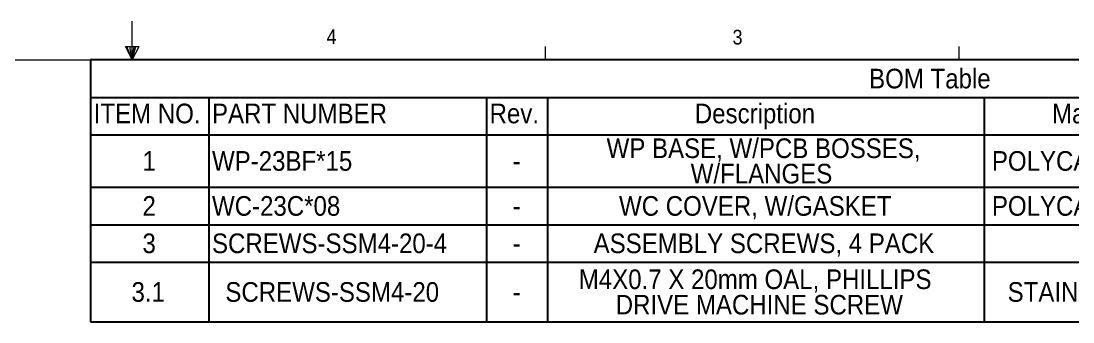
# Model space of a CAD drawing. Header units: inches. Extents: x 0.3 to 21.8, y 0.2 to 16.9.
# Drawn here: x 10.32 to 17, y 14.99 to 16.91 of the extents above; entities that cross this region are included whole.
import ezdxf

# ---------------------------------------------------------------- set-up
doc = ezdxf.new("R2010")
doc.units = ezdxf.units.IN
doc.header["$MEASUREMENT"] = 0
doc.linetypes.add('SLD-Solid', pattern=[0])
doc.layers.add('SLD-0', color=7, linetype='SLD-Solid')
doc.styles.add('SLDTEXTSTYLE1', font='GOTHIC.TTF', dxfattribs={"width": 0.913})

# ---------------------------------------------------------------- blocks, each defined once
blk = doc.blocks.new('SW_TABLEANNOTATION_0')
at = {"layer": 'SLD-0', "color": 0}
for p, q in [((0, 0), (0, -1.6661)), ((10.7636, 0), (0, 0)), ((0, -0.2377), (10.7636, -0.2377)), ((0.751, -0.2377), (0.751, -0.4755)), ((2.5131, -0.2377), (2.5131, -0.4755)), ((2.9005, -0.2377), (2.9005, -0.4755)), ((5.6733, -0.2377), (5.6733, -0.4755)), ((0, -0.4755), (10.7636, -0.4755)), ((0.751, -0.4755), (0.751, -1.6661)), ((2.5131, -0.4755), (2.5131, -1.6661)), ((2.9005, -0.4755), (2.9005, -1.6661)), ((5.6733, -0.4755), (5.6733, -1.6661)), ((0, -0.8097), (10.7636, -0.8097)), ((0, -1.0475), (10.7636, -1.0475)), ((0, -1.2852), (10.7636, -1.2852)), ((0, -1.6661), (10.7636, -1.6661))]:
    blk.add_line(p, q, dxfattribs=at)
at = {"layer": 'SLD-0', "color": 0, "char_height": 0.125, "attachment_point": 1, "style": 'SLDTEXTSTYLE1'}
for s, insert in [('BOM Table', (4.9418, -0.0558)), ('ITEM NO.', (0.0197, -0.2777)), ('PART NUMBER', (0.7707, -0.2777)), ('Rev.', (2.5328, -0.2777)), ('Description', (3.8356, -0.2777)), ('Material', (6.1032, -0.2777)), ('WP BASE, W/PCB BOSSES, ', (3.2757, -0.4988)), ('1', (0.3293, -0.5796)), ('WP-23BF*15', (0.7707, -0.5796)), ('POLYCARBONATE', (5.7213, -0.5796)), ('-', (2.6791, -0.5796)), ('W/FLANGES', (3.8095, -0.6604)), ('2', (0.3293, -0.8656)), ('WC-23C*08', (0.7707, -0.8656)), ('WC COVER, W/GASKET', (3.3543, -0.8656)), ('POLYCARBONATE', (5.7213, -0.8656)), ('-', (2.6791, -0.8656)), ('3', (0.3293, -1.1033)), ('SCREWS-SSM4-20-4', (0.7707, -1.1033)), ('ASSEMBLY SCREWS, 4 PACK', (3.193, -1.1033)), ('-', (2.6791, -1.1033)), ('M4X0.7 X 20mm OAL, PHILLIPS ', (3.099, -1.3318)), ('3.1', (0.26, -1.4126)), ('  SCREWS-SSM4-20', (0.7707, -1.4126)), ('STAINLESS STEEL', (5.8212, -1.4126)), ('-', (2.6791, -1.4126)), ('DRIVE MACHINE SCREW', (3.3335, -1.4934))]:
    blk.add_mtext(s, dxfattribs=dict(at, insert=insert))

msp = doc.modelspace()

# ---------------------------------------------------------------- linework, layer by layer
at = {"color": 7, "linetype": 'SLD-Solid', "lineweight": 0}
for p, q in [((11.0229, 16.6606), (11.0229, 16.9083)), ((10.9809, 16.7462), (11.067, 16.7462)), ((11.0229, 16.6606), (10.9809, 16.7462)), ((11.0229, 16.6606), (10.9891, 16.7462)), ((11.0229, 16.6606), (11.0086, 16.7462)), ((11.0229, 16.6606), (11.0358, 16.7462)), ((11.0229, 16.6606), (11.046, 16.7462)), ((11.0229, 16.6606), (11.067, 16.7462)), ((13.6479, 16.6606), (13.6479, 16.7454)), ((16.2729, 16.6606), (16.2729, 16.7454)), ((0.5229, 16.6606), (21.5229, 16.6606))]:
    msp.add_line(p, q, dxfattribs=at)

# ---------------------------------------------------------------- block references
at = {"layer": 'SLD-0'}
msp.add_blockref('SW_TABLEANNOTATION_0', (10.7593, 16.6606), dxfattribs=at)

# ---------------------------------------------------------------- texts
at = {"color": 7, "linetype": 'Continuous', "lineweight": 0, "char_height": 0.0937, "attachment_point": 1, "style": 'SLDTEXTSTYLE1'}
for s, insert in [('4', (12.2572, 16.8561)), ('3', (14.8341, 16.8525))]:
    msp.add_mtext(s, dxfattribs=dict(at, insert=insert))

doc.saveas('drawing.dxf')
